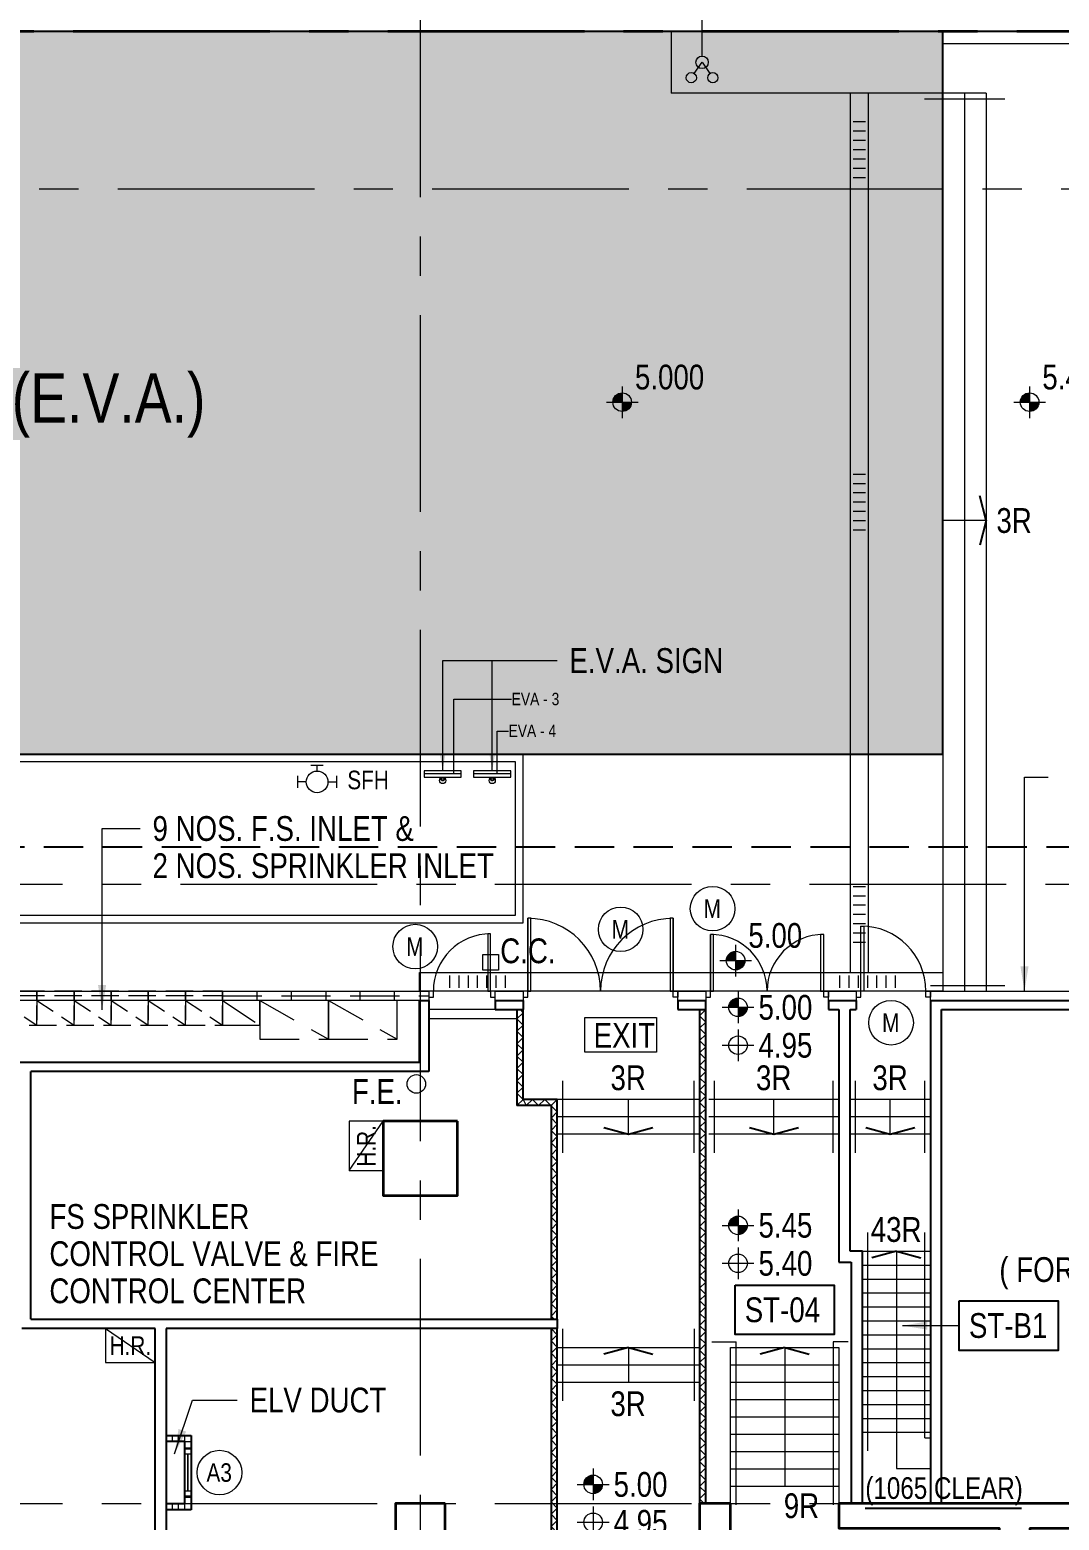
# Model space of a CAD drawing. Header units: millimetres. Extents: x 833576263 to 1668046980, y 817519639 to 1636103653.
# Drawn here: x 833987481 to 834004109, y 818092657 to 818116725 of the extents above; entities that cross this region are included whole.
import ezdxf
from ezdxf.enums import TextEntityAlignment as Align

# ---------------------------------------------------------------- set-up
doc = ezdxf.new("R2010")
doc.units = ezdxf.units.MM
doc.header["$LTSCALE"] = 100
doc.header["$MEASUREMENT"] = 0
for name, pattern in [('C160$0$Hidden', [9.525, 6.35, -3.175]), ('R_P_Grid$0$CENTER', [50.8, 31.75, -6.35, 6.35, -6.35]), ('R_P_LG$0$HIDDEN', [9.525, 6.35, -3.175]), ('R_P_LG$0$HIDDEN2', [4.7625, 3.175, -1.5875])]:
    doc.linetypes.add(name, pattern=pattern)
doc.layers.get('Defpoints').update_dxf_attribs({"color": 170})
doc.layers.add('C160$0$+C160', color=6, linetype='C160$0$Hidden')
doc.layers.add('X-REF', color=7, linetype='Continuous')
doc.layers.add('C_DWG1002P00L0LGGBP$0$C_UNDERLINE OR FSI', color=7, linetype='Continuous', true_color=0xf56e7d)
doc.layers.add('R_P_Grid$0$Defpoints-1', color=5, linetype='Continuous', plot=False)
for name, color, linetype, lineweight in [('R_P_Grid$0$RDA0251', 1, 'R_P_Grid$0$CENTER', 18), ('R_P_Grid$0$RDA0251-LG', 6, 'R_P_Grid$0$CENTER', 18), ('R_P_Grid$0$RDA9101', 2, 'R_P_Grid$0$CENTER', 35), ('R_P_Grid$0$RDA9101_21A', 2, 'R_P_Grid$0$CENTER', 35), ('R_P_Grid$0$RDA9101_P46A', 2, 'R_P_Grid$0$CENTER', 35), ('R_P_LG$0$4-LINE', 7, 'Continuous', 9), ('R_P_LG$0$A-ANNO-KEYN', 8, 'Continuous', 9), ('R_P_LG$0$RDA0321', 7, 'Continuous', 18), ('R_P_LG$0$RDA0322', 1, 'Continuous', 18), ('R_P_LG$0$RDA04011', 4, 'Continuous', 25), ('R_P_LG$0$RDA04031', 3, 'Continuous', 25), ('R_P_LG$0$RDA0502', 4, 'Continuous', 25), ('R_P_LG$0$RDA0506', 7, 'Continuous', 18), ('R_P_LG$0$RDA0621', 7, 'Continuous', 13), ('R_P_LG$0$RDA0624', 7, 'Continuous', 13), ('R_P_LG$0$RDA2142', 1, 'Continuous', 18), ('R_P_LG$0$RDA2202', 3, 'Continuous', 25), ('R_P_LG$0$RDA2203', 11, 'Continuous', 25), ('R_P_LG$0$RDA2301', 7, 'Continuous', 18), ('R_P_LG$0$RDA2302', 7, 'R_P_LG$0$HIDDEN', 18), ('R_P_LG$0$RDA2401', 1, 'Continuous', 18), ('R_P_LG$0$RDA2804S', 2, 'Continuous', 35), ('R_P_LG$0$RDA3151', 1, 'Continuous', 18), ('R_P_LG$0$RDA4401', 1, 'Continuous', 18), ('R_P_LG$0$RDA4701', 7, 'Continuous', 18), ('R_P_LG$0$RDA5801', 1, 'Continuous', 18), ('R_P_LG$0$RDA5802', 1, 'Continuous', 18), ('R_P_LG$0$RDA5803', 1, 'Continuous', 20), ('R_P_LG$0$RDA7101', 1, 'Continuous', 18), ('R_P_LG$0$RDA8201', 7, 'Continuous', 18), ('R_WKCD_PARK$0$000-PAV-Concrete-b', 1, 'Continuous', 25)]:
    doc.layers.add(name, color=color, linetype=linetype, lineweight=lineweight)
doc.layers.add('R_P_LG$0$UN-PLOT', color=7, linetype='Continuous', lineweight=18, plot=False)
doc.styles.add('R_P_LG$0$Arial', font='arial.ttf', dxfattribs={"width": 0.8})
doc.styles.add('R_P_LG$0$Arial_2', font='arial.ttf', dxfattribs={"width": 0.8, "height": 200})
doc.styles.add('R_P_LG$0$Arial_3', font='arial.ttf', dxfattribs={"width": 0.8, "height": 800})
doc.styles.add('R_P_LG$0$romans', font='arial.ttf', dxfattribs={"width": 0.8})
doc.dimstyles.new('R_P_LG$0$M_200LA', dxfattribs={"dimscale": 200, "dimtxt": 2.5, "dimasz": 2, "dimexe": 0.8, "dimexo": 0, "dimgap": 0.75, "dimtad": 1, "dimdec": 0, "dimrnd": 1, "dimzin": 12, "dimdsep": 46, "dimtxsty": 'R_P_LG$0$romans', "dimcen": 2, "dimdle": 1, "dimclrd": 7, "dimclre": 7, "dimclrt": 4, "dimaunit": 1, "dimadec": 3, "dimazin": 0, "dimtfac": 1, "dimtdec": 0, "dimtix": 1, "dimtmove": 2, "dimatfit": 3, "dimfxl": 1, "dimtolj": 1, "dimlwd": 18, "dimlwe": 18, "dimarcsym": 0})
pattern_1 = [(45, (833995900, 818099351.7), (-99.9849, 99.9849), []), (135, (833995900, 818099351.7), (-99.9849, -99.9849), [])]

# ---------------------------------------------------------------- blocks, each defined once
blk = doc.blocks.new('R_P_Grid')
at = {"layer": 'R_P_Grid$0$Defpoints-1'}
blk.add_lwpolyline([(834116993, 818077298.7), (834126573.4, 818091401.7), (834130474, 818097143.7), (834143758.4, 818116699.7), (833974486.8, 818116699.7, 0.0534924), (833969964, 818084413.7), (833969890, 818040226.7), (833984641, 818026700), (834067586.5, 818026987.1), (834108001, 818027127, -0.1498646)], format="xyb", close=True, dxfattribs=at)
at = {"layer": 'R_P_Grid$0$RDA0251'}
for p, q in [((833993790, 818027660), (833993790, 818124763.4)), ((833964515, 818102926.7), (834072885.2, 818102926.7)), ((833964515, 818092926.7), (834072885.2, 818092926.7))]:
    blk.add_line(p, q, dxfattribs=at)
at = {"layer": 'R_P_Grid$0$RDA0251-LG'}
blk.add_line((834144477.3, 818114151.7), (833964515, 818114151.7), dxfattribs=at)
at = {"layer": 'R_P_Grid$0$RDA9101', "flags": 128}
blk.add_lwpolyline([(833974486.8, 818116699.7, -0.1699639), (834030052, 818200999.7), (834029850, 818232686.7), (834045337, 818251945.7), (834236230, 818252048.7), (834176136, 818164362.7), (834143758.4, 818116699.7)], format="xyb", dxfattribs=at)
at = {"layer": 'R_P_Grid$0$RDA9101_21A'}
blk.add_lwpolyline([(834116993, 818077298.7), (834130474, 818097143.7), (834143758.4, 818116699.7), (833974486.8, 818116699.7, 0.0534924), (833969964, 818084413.7), (833969890, 818040226.7), (833984641, 818026700), (834067586.5, 818026987.1), (834108001, 818027127, -0.1498646)], format="xyb", close=True, dxfattribs=at)
at = {"layer": 'R_P_Grid$0$RDA9101_P46A'}
blk.add_lwpolyline([(834116993, 818077298.7), (834130474, 818097143.7), (834143758.4, 818116699.7), (833974486.8, 818116699.7, 0.0534924), (833969964, 818084413.7), (833969890, 818040226.7), (833969957.4, 818008440.1, 0.0555536), (834021539.8, 818015825.8, -0.0332765), (834067877.4, 818024578), (834068728.4, 818017529.2, 0.0161813), (834046498.6, 818014112.4, 0.1579728), (834065282.7, 817978992.6, 0.1381183), (834075161, 817973700.8, 0.0719948), (834091040.6, 817972530.6, 0.0723741), (834117284.3, 817982913.2, -0.0170396), (834113742.4, 817988285.2), (834114198.4, 817992921.6, 0.1458816), (834113708.6, 817995445.6, -0.0365185), (834108440.4, 818007620.1, -0.1997282), (834109168.7, 818019975.9, -0.0208452), (834108001, 818027127, -0.1498646)], format="xyb", close=True, dxfattribs=at)
blk = doc.blocks.new('R_WKCD_PARK')
at = {"layer": 'R_WKCD_PARK$0$000-PAV-Concrete-b'}
blk.add_arc((834106210, 818087396), 151845, 132.49205, 176.42311, dxfattribs=at)
blk = doc.blocks.new('R_P_LG$0$P46A_Door-Passage-Single-Flush - 925 x 2500mm-4665483-LG_F _5_000 Mpd_')
at = {"layer": 'R_P_LG$0$RDA3151'}
for p, q in [((462, 956), (418, 956)), ((418, 956), (418, 31)), ((462, 31), (462, 956)), ((-462, 31), (-537, 31)), ((-537, 31), (-537, -69)), ((-462, -69), (-462, 31)), ((418, 31), (462, 31)), ((462, 31), (462, -69)), ((537, 31), (462, 31)), ((537, -69), (537, 31)), ((-537, -69), (-462, -69)), ((462, -69), (537, -69))]:
    blk.add_line(p, q, dxfattribs=at)
blk.add_arc((462, 31), 925, 90, 180, dxfattribs=at)
blk = doc.blocks.new('R_P_LG$0$LMark-FFL-1')
h = blk.add_hatch(color=256)
h.paths.add_polyline_path([(0, 0.75, 0.414214), (-0.75, 0), (0, 0)])
h.paths.add_polyline_path([(0.75, 0), (0, 0), (0, -0.75, 0.414214)])
for p, q in [((0, 1.28), (0, -1.28)), ((-1.28, 0), (1.28, 0))]:
    blk.add_line(p, q)
blk.add_circle((0, 0), 0.75)
at = {"color": 7, "style": 'R_P_LG$0$romans', "width": 0.8}
blk.add_attdef('FFL', (1.03, 1.03), '', height=2, dxfattribs=at)
blk = doc.blocks.new('R_P_LG$0$P46A_FS_Inlet_Sprinkler - Type 1-V134-LG_F _5_000 Mpd_')
at = {"layer": 'R_P_LG$0$RDA5802', "linetype": 'R_P_LG$0$HIDDEN'}
blk.add_line((-670, -75), (440, -703), dxfattribs=at)
blk.add_lwpolyline([(440, -75), (-670, -75), (-670, -703), (440, -703)], close=True, dxfattribs=at)
blk = doc.blocks.new('R_P_LG$0$P46A_FS_INLET_STAIRCASE - Type 1-5255599-LG_F _5_000 Mpd_')
at = {"layer": 'R_P_LG$0$RDA5802', "linetype": 'R_P_LG$0$HIDDEN2'}
for p, q in [((-175, 75), (-175, -75)), ((425, 75), (-175, 75)), ((425, 0), (-175, 0)), ((425, -75), (425, 75)), ((-175, -75), (425, -475))]:
    blk.add_line(p, q, dxfattribs=at)
blk.add_lwpolyline([(425, -75), (-175, -75), (-175, -475), (425, -475)], close=True, dxfattribs=at)
blk = doc.blocks.new('R_P_LG$0$LMark-SFL-1')
for p, q in [((0, 1.28), (0, -1.28)), ((-1.28, 0), (1.28, 0))]:
    blk.add_line(p, q)
blk.add_circle((0, 0), 0.75)
at = {"color": 7, "style": 'R_P_LG$0$romans', "width": 0.8}
blk.add_attdef('SFL', (1.03, 1.03), '', height=2, dxfattribs=at)
blk = doc.blocks.new('R_P_LG$0$P46A_Symb_EXIT')
at = {"layer": 'R_P_LG$0$RDA7101'}
for p, q in [((-2.61, -0.99), (-2.61, 1.81)), ((-2.61, 1.81), (3.2, 1.81)), ((3.2, 1.81), (3.2, -0.99)), ((3.2, -0.99), (-2.61, -0.99))]:
    blk.add_line(p, q, dxfattribs=at)
at = {"layer": 'R_P_LG$0$RDA7101', "insert": (-1.89, 1.39), "char_height": 2, "width": 6.157, "attachment_point": 1, "style": 'R_P_LG$0$Arial_3'}
blk.add_mtext('EXIT', dxfattribs=at)
blk = doc.blocks.new('R_P_LG$0$AP_600')
at = {"layer": 'R_P_LG$0$RDA3151'}
for points in [[(0, 0), (75, 0), (75, 100), (0, 100)], [(75, 50), (75, 100), (675, 100), (675, 50)], [(75, 0), (75, 50), (675, 50), (675, 0)], [(675, 0), (750, 0), (750, 100), (675, 100)]]:
    blk.add_lwpolyline(points, close=True, dxfattribs=at)
blk = doc.blocks.new('R_P_LG$0$SFH')
at = {"layer": 'R_P_LG$0$RDA5802'}
for p, q in [((837489729, 818133404), (837489815, 818133585)), ((837490067, 818133704), (837490241, 818133620)), ((837490093, 818133535), (837490154, 818133662)), ((837489860, 818133452), (837489772, 818133494)), ((837489794, 818133134), (837489969, 818133050)), ((837489942, 818133219), (837489882, 818133092))]:
    blk.add_line(p, q, dxfattribs=at)
blk.add_circle((837490018, 818133377), 175, dxfattribs=at)
blk = doc.blocks.new('R_P_LG$0$dr_f')
blk.add_lwpolyline([(0, -100), (75, -100), (75, 0), (0, 0)], close=True)
blk = doc.blocks.new('R_P_LG$0$CC_D1050')
at = {"layer": 'R_P_LG$0$RDA3151'}
blk.add_line((75, 0), (75, 1050), dxfattribs=at)
blk.add_lwpolyline([(125, 0), (75, 0), (75, 1050), (125, 1050)], close=True, dxfattribs=at)
blk.add_arc((75, 0), 1050, 0, 90, dxfattribs=at)
blk.add_blockref('R_P_LG$0$dr_f', (0, 0))
at = {"xscale": -1}
blk.add_blockref('R_P_LG$0$dr_f', (1200, 0), dxfattribs=at)
blk = doc.blocks.new('R_P_LG$0$CC_2D925')
at = {"layer": 'R_P_LG$0$RDA3151'}
for p, q in [((75, 0), (75, 915)), ((1905, 0), (1905, 915))]:
    blk.add_line(p, q, dxfattribs=at)
for points in [[(75, 0), (125, 0), (125, 915), (75, 915)], [(1855, 0), (1905, 0), (1905, 915), (1855, 915)]]:
    blk.add_lwpolyline(points, close=True, dxfattribs=at)
for centre, start, end in [((75, 0), 0, 90), ((1905, 0), 90, 180)]:
    blk.add_arc(centre, 915, start, end, dxfattribs=at)
blk.add_blockref('R_P_LG$0$dr_f', (0, 0))
at = {"xscale": -1}
blk.add_blockref('R_P_LG$0$dr_f', (1980, 0), dxfattribs=at)
blk = doc.blocks.new('R_P_LG$0$CC_2D1300')
at = {"layer": 'R_P_LG$0$RDA3151'}
for p, q in [((75, 0), (75, 1175)), ((2425, 1175), (2425, 0))]:
    blk.add_line(p, q, dxfattribs=at)
for points in [[(75, 0), (125, 0), (125, 1175), (75, 1175)], [(2375, 0), (2425, 0), (2425, 1175), (2375, 1175)]]:
    blk.add_lwpolyline(points, close=True, dxfattribs=at)
for centre, start, end in [((75, 0), 0, 90), ((2425, 0), 90, 180)]:
    blk.add_arc(centre, 1175, start, end, dxfattribs=at)
blk.add_blockref('R_P_LG$0$dr_f', (0, 0), dxfattribs=at)
at = {"layer": 'R_P_LG$0$RDA3151', "xscale": -1}
blk.add_blockref('R_P_LG$0$dr_f', (2500, 0), dxfattribs=at)
blk = doc.blocks.new('R_P_LG$0$P46A_EVA_POST_NO PARKING SIGN - EVA-3 Two Side-10180051-LG_F _5_000 Mpd_')
at = {"layer": 'R_P_LG$0$4-LINE'}
for p, q in [((300, -30), (-300, -30)), ((-300, -30), (-300, -80)), ((-300, -80), (300, -80)), ((300, -80), (300, -30))]:
    blk.add_line(p, q, dxfattribs=at)
for start, end in [(0, 180), (180, 0)]:
    blk.add_arc((0, 0), 25, start, end, dxfattribs=at)
blk = doc.blocks.new('R_P_LG$0$P46A_EVA_POST_ROUTE SITE - EVA-4-10198987-LG_F _5_000 Mpd_')
at = {"layer": 'R_P_LG$0$4-LINE'}
for p, q in [((300, -30), (-300, -30)), ((-300, -30), (-300, -80)), ((-300, -80), (300, -80)), ((300, -80), (300, -30))]:
    blk.add_line(p, q, dxfattribs=at)
for start, end in [(0, 180), (180, 0)]:
    blk.add_arc((0, 0), 25, start, end, dxfattribs=at)
blk = doc.blocks.new('R_P_LG$0$A$C2FB5719A')
at = {"layer": 'R_P_LG$0$A-ANNO-KEYN'}
for p, q in [((833994332, 818105914), (833995264, 818105914)), ((833994332, 818104706), (833994332, 818105914)), ((833995030, 818105400), (833995214, 818105400)), ((833995030, 818104706), (833995030, 818105400))]:
    blk.add_line(p, q, dxfattribs=at)
at = {"layer": 'R_P_LG$0$4-LINE', "rotation": 180}
for name, p in [('R_P_LG$0$P46A_EVA_POST_NO PARKING SIGN - EVA-3 Two Side-10180051-LG_F _5_000 Mpd_', (833994150, 818104627)), ('R_P_LG$0$P46A_EVA_POST_ROUTE SITE - EVA-4-10198987-LG_F _5_000 Mpd_', (833994950, 818104627))]:
    blk.add_blockref(name, p, dxfattribs=at)
at = {"layer": 'R_P_LG$0$A-ANNO-KEYN', "char_height": 200, "width": 955.61, "attachment_point": 1, "style": 'R_P_LG$0$Arial_2'}
for s, insert in [('EVA - 3', (833995264, 818106018)), ('EVA - 4', (833995214, 818105504))]:
    blk.add_mtext(s, dxfattribs=dict(at, insert=insert))
blk = doc.blocks.new('R_P_LG$0$A$C42395E31')
at = {"layer": 'R_P_LG$0$4-LINE'}
blk.add_blockref('R_P_LG$0$A$C2FB5719A', (0, 0), dxfattribs=at)
blk = doc.blocks.new('R_P_LG$0$A$C75553344')
at = {"layer": 'Defpoints', "color": 5, "linetype": 'R_P_LG$0$HIDDEN2'}
blk.add_circle((0, 0), 25, dxfattribs=at)
at = {"layer": 'R_P_LG$0$RDA8201'}
blk.add_lwpolyline([(-300, 30), (300, 30), (300, 130), (-300, 130)], close=True, dxfattribs=at)
blk.add_circle((0, -25), 50, dxfattribs=at)
blk = doc.blocks.new('C_DWG1002P00L0LGGBP')
at = {"layer": 'C_DWG1002P00L0LGGBP$0$C_UNDERLINE OR FSI'}
blk.add_line((834000977, 818092851), (834003498, 818092851), dxfattribs=at)
blk = doc.blocks.new('C160')
at = {"layer": 'C160$0$+C160'}
for points in [[(834254.529, 817753.956), (834210.283, 817753.895), (834162.651, 817753.623), (834160.744, 817753.995), (834157.916, 817753.361), (834107.512, 817754.565), (834105.198, 817754.977), (834099.331, 817758.641), (834095.064, 817760.806), (834078.175, 817762.115), (834050.169, 817755.142), (834048.03, 817756.03, -0.065281), (834033.662, 817764.332, -0.019968), (834000.397, 817792.025, -0.029895), (833985.19, 817807.494, -0.021438), (833974.808, 817820.486, -0.020879), (833958.722, 817844.532, -0.129185), (833955.638, 817853.524), (833954.765, 817865.4), (833954.661, 817879.821), (833954.757, 818098.296, -0.191627), (834003.641, 818199.362, 0.20608), (834009.317, 818211.982), (834009.949, 818250.911)], [(833955.043, 818011.098), (833955.081, 818098.284, -0.191607), (834003.86, 818199.123, 0.20608), (834009.641, 818211.977), (834010.273, 818250.899), (834011.173, 818266.207), (834011.248, 818267.477), (834012.167, 818269.425), (834014.405, 818269.895), (834019.193, 818269.908), (834241.277, 818270.135), (834241.909, 818271.931), (834252.429, 818287.138)], [(834252.306, 818287.222), (834241.776, 818271.999), (834241.171, 818270.284), (834019.193, 818270.057), (834014.389, 818270.044), (834012.063, 818269.556), (834011.101, 818267.515), (834011.025, 818266.216), (834010.124, 818250.905), (834009.492, 818211.979, -0.20608), (834003.759, 818199.233, 0.191616), (833954.932, 818098.29), (833954.894, 818011.098)], [(833955.079, 818011.098), (833955.117, 818098.283, -0.191605), (834003.884, 818199.097, 0.20608), (834009.677, 818211.976), (834010.309, 818250.898), (834011.209, 818266.205), (834011.284, 818267.468), (834012.191, 818269.394), (834014.409, 818269.859), (834019.193, 818269.872), (834241.302, 818270.099), (834241.942, 818271.914), (834252.458, 818287.118)], [(834252.508, 818287.084), (834241.996, 818271.887), (834241.345, 818270.039), (834019.194, 818269.812), (834014.415, 818269.799), (834012.233, 818269.341), (834011.343, 818267.453), (834011.269, 818266.202), (834010.369, 818250.896), (834009.737, 818211.975, -0.20608), (834003.924, 818199.053, 0.191601), (833955.177, 818098.281), (833955.139, 818011.098)]]:
    blk.add_lwpolyline(points, format="xyb", dxfattribs=at)
at = {"layer": 'Defpoints', "color": 5, "linetype": 'C160$0$Hidden'}
blk.add_lwpolyline([(834254.409, 817762.013), (834210.254, 817761.952), (834163.406, 817761.685), (834160.628, 817762.226), (834157.119, 817761.439), (834108.319, 817762.605), (834108.144, 817762.636), (834103.295, 817765.664), (834097.282, 817768.715), (834077.496, 817770.249), (834050.805, 817763.603, -0.063743), (834038.566, 817770.725, -0.019968), (834005.795, 817798.006, -0.029895), (833991.263, 817812.789, -0.021438), (833981.312, 817825.241, -0.021013), (833965.506, 817848.883, -0.132471), (833963.674, 817854.115), (833962.82, 817865.725), (833962.718, 817879.849), (833962.814, 818098.001, -0.191115), (834009.083, 818193.421, 0.20608), (834017.373, 818211.851), (834018.002, 818250.609)], format="xyb", dxfattribs=at)
blk = doc.blocks.new('R_P_LG')
at = {"layer": 'R_P_LG$0$RDA0621'}
h = blk.add_hatch(dxfattribs=at)
h.set_pattern_fill('_USER', color=256, scale=141.4, angle=45, double=1, pattern_type=0)
h.set_pattern_definition([(45, (833995450, 818099451.7), (-99.985, 99.985), []), (135, (833995450, 818099451.7), (-99.985, -99.985), [])])
h.paths.add_polyline_path([(833995450, 818099351.7), (833995450, 818100901.7), (833995350, 818100901.7), (833995350, 818099351.7)])
h = blk.add_hatch(dxfattribs=at)
h.set_pattern_fill('_USER', color=256, scale=141.4, angle=45, double=1, pattern_type=0)
h.set_pattern_definition([(45, (833998300, 818100801.7), (-99.985, 99.985), []), (135, (833998300, 818100801.7), (-99.985, -99.985), [])])
h.paths.add_polyline_path([(833998400, 818100901.7), (833998300, 818100901.7), (833998300, 818092926.7), (833998400, 818092926.7)])
h = blk.add_hatch(dxfattribs=at)
h.set_pattern_fill('_USER', color=256, scale=141.4, angle=45, double=1, pattern_type=0)
h.set_pattern_definition(pattern_1)
h.paths.add_polyline_path([(833996000, 818099451.7), (833995500.0604, 818099451.7), (833995500.0604, 818099351.7), (833995900, 818099351.7), (833995900, 818095901.7), (833996000, 818095901.7)])
h = blk.add_hatch(dxfattribs=at)
h.set_pattern_fill('_USER', color=256, scale=141.4, angle=45, double=1, pattern_type=0)
h.set_pattern_definition(pattern_1)
h.paths.add_polyline_path([(833996000, 818095751.7), (833995900, 818095751.7), (833995900, 818082726.7), (833996000, 818082726.7)])
h = blk.add_hatch(dxfattribs=at)
h.set_pattern_fill('_USER', color=256, scale=100, double=1, pattern_type=0)
h.set_pattern_definition([(0, (833989985, 818093926.7), (0, 100), []), (90, (833989985, 818093926.7), (-100, 6e-15), [])])
h.paths.add_polyline_path([(833990085, 818094026.7), (833989685, 818094026.7), (833989685, 818093926.7), (833989985, 818093926.7), (833989985, 818093801.7), (833990085, 818093801.7)])
h = blk.add_hatch(dxfattribs=at)
h.set_pattern_fill('_USER', color=256, scale=100, double=1, pattern_type=0)
h.set_pattern_definition([(0, (833989985, 818092926.7), (0, 100), []), (90, (833989985, 818092926.7), (-100, 6e-15), [])])
h.paths.add_polyline_path([(833990085, 818093051.7), (833989985, 818093051.7), (833989985, 818092926.7), (833989685, 818092926.7), (833989685, 818092826.7), (833990085, 818092826.7)])
at = {"layer": 'R_P_LG$0$RDA0624', "lineweight": 18}
h = blk.add_hatch(dxfattribs=at)
h.set_pattern_fill('DOTS', color=4, scale=90, angle=45, style=0)
h.set_pattern_definition([(45, (0, 0), (-50.513940681, 151.541822043), [0, -142.875])])
edge = h.paths.add_edge_path()
edge.add_arc((834065390, 818020126.7), 13000, 75, 90)
edge.add_line((834065390, 818033126.7), (833989233.5977, 818033126.7))
edge.add_arc((833989233.5977, 818040126.7), 7000, 227.47847394, 269.99999999, ccw=False)
edge.add_line((833984502.5276, 818034967.5358), (833978583.9299, 818040395.0234))
edge.add_arc((833983315, 818045554.1877), 7000, 180, 227.47847394, ccw=False)
edge.add_line((833976315, 818045554.1877), (833976315, 818098726.7))
edge.add_arc((833983314.9761, 818098726.7099), 6999.9761, 115.841715, 180.00008101, ccw=False)
edge.add_line((833980263.7812, 818105026.7), (834002230.1033, 818105026.7))
edge.add_line((834002230.1033, 818105026.7), (834002230.4132, 818116699.7))
edge.add_line((834002230.4132, 818116699.7), (833958315, 818116699.7))
edge.add_line((833958315, 818116699.7), (833958315, 818110699.7))
edge.add_line((833958315, 818110699.7), (833963315, 818110699.7))
edge.add_arc((833963315, 818103699.7), 7000, 0, 90, ccw=False)
edge.add_line((833970315, 818103699.7), (833970315, 818045554.1877))
edge.add_arc((833983315, 818045554.1877), 13000, 180, 227.47847393)
edge.add_line((833974528.727, 818035972.8826), (833980447.3247, 818030545.395))
edge.add_arc((833989233.5977, 818040126.7), 13000, 227.47847393, 270)
edge.add_line((833989233.5977, 818027126.7), (834065245.1822, 818027126.7))
edge.add_arc((834065245.1822, 818019026.7), 8100, 75, 90, ccw=False)
edge.add_line((834067341.6165, 818026850.6992), (834090782.7579, 818020569.6643))
edge.add_arc((834094147.4055, 818033126.7), 13000, 255, 270)
edge.add_line((834094147.4055, 818020126.7), (834118759.2741, 818020126.7))
edge.add_arc((834118759.2741, 818033126.7), 13000, 270, 282.26165437)
edge.add_line((834121520.1679, 818020423.257), (834124956.9903, 818021170.1963))
edge.add_arc((834126677.2395, 818013254.9741), 8100, 20.44433993, 102.26165437, ccw=False)
edge.add_arc((834190761.1764, 818035930.696), 59878.7776, 183.670517332, 199.356395537, ccw=False)
edge.add_line((834131005.2286, 818032097.3284), (834127870.7181, 818029996.4247))
edge.add_line((834127870.7181, 818029996.4247), (834126362.9837, 818029715.8154))
edge.add_arc((834117071.8823, 818047426.7), 20000, 270, 297.68143099, ccw=False)
edge.add_line((834117071.8823, 818027426.7), (834089164.0869, 818027426.7))
edge.add_arc((834089164.0869, 818033426.7), 6000, 255.00000001, 270, ccw=False)
edge.add_line((834087611.1726, 818027631.1451), (834068754.6476, 818032683.7357))
at = {"layer": 'R_P_LG$0$RDA4701'}
h = blk.add_hatch(dxfattribs=at)
h.set_pattern_fill('_USER', color=256, scale=150, angle=167.52488052, pattern_type=0)
h.set_pattern_definition([(180, (833996581.44, 818066791.7), (-2e-08, -150), [])])
h.paths.add_polyline_path([(834000980.4052, 818114237.1117), (834000780.4052, 818114237.1117), (834000780.4052, 818115262.1117), (834000980.4052, 818115262.1117)])
h = blk.add_hatch(dxfattribs=at)
h.set_pattern_fill('_USER', color=256, scale=150, angle=167.52488052, pattern_type=0)
h.set_pattern_definition([(180, (833996581.44, 818061100.7), (-2e-08, -150), [])])
h.paths.add_polyline_path([(834000980.4052, 818108546.1077), (834000780.4052, 818108546.1077), (834000780.4052, 818109571.1077), (834000980.4052, 818109571.1077)])
h = blk.add_hatch(dxfattribs=at)
h.set_pattern_fill('_USER', color=256, scale=150, angle=167.52488052, pattern_type=0)
h.set_pattern_definition([(180, (833996581.02, 818067791.7), (-2e-08, -150), [])])
h.paths.add_polyline_path([(834000979.992, 818102964.2803), (834000779.992, 818102964.2803), (834000779.992, 818101939.2803), (834000979.992, 818101939.2803)])
h = blk.add_hatch(dxfattribs=at)
h.set_pattern_fill('_USER', color=256, scale=150, angle=77.52488052, pattern_type=0)
h.set_pattern_definition([(90, (833960065, 818105650.67), (-150, 2e-08), [])])
h.paths.add_polyline_path([(833995237.5803, 818101251.7), (833995237.5803, 818101451.7), (833994212.5803, 818101451.7), (833994212.5803, 818101251.7)])
h = blk.add_hatch(dxfattribs=at)
h.set_pattern_fill('_USER', color=256, scale=150, angle=77.52488052, pattern_type=0)
h.set_pattern_definition([(90, (833960815, 818105650.67), (-150, 2e-08), [])])
h.paths.add_polyline_path([(834000467.4117, 818101251.7), (834000467.4117, 818101451.7), (834001492.4117, 818101451.7), (834001492.4117, 818101251.7)])
at = {"layer": 'Defpoints', "color": 5}
blk.add_lwpolyline([(834065390, 818033126.7), (833989233.5977, 818033126.7, -0.1876937965), (833984502.5276, 818034967.5358), (833978583.9299, 818040395.0234, -0.210179309), (833976315, 818045554.1877), (833976315, 818098726.7, -0.28749194), (833980263.7707, 818105026.7), (834002230.1033, 818105026.7), (834002230.4132, 818116699.7), (833983315, 818116699.7, -0.4153437442), (833976315.0521, 818123726.6999), (833970315, 818123726.6999), (833970315, 818045554.1877, 0.210179309), (833974528.727, 818035972.8826), (833980447.3247, 818030545.395, 0.1876937965), (833989233.5977, 818027126.7), (834065245.1822, 818027126.7, -0.0655434628)], format="xyb", dxfattribs=at)
at = {"layer": 'Defpoints', "color": 5, "linetype": 'R_P_LG$0$HIDDEN'}
blk.add_lwpolyline([(834005490, 818102926.7), (834005490, 818103526.7), (833983090, 818103526.7), (833983090, 818036326.7), (834005490, 818036326.7), (834005490, 818036926.7)], dxfattribs=at)
at = {"layer": 'R_P_LG$0$RDA0502'}
for points in [[(833998872.6944, 818096453.1233), (834000472.6944, 818096453.1233), (834000472.6944, 818095653.1234), (833998872.6944, 818095653.1234)], [(834002494.5996, 818096199.0222), (834004094.5995, 818096199.0222), (834004094.5995, 818095399.0222), (834002494.5996, 818095399.0222)]]:
    blk.add_lwpolyline(points, close=True, dxfattribs=at)
at = {"layer": 'R_P_LG$0$RDA0506'}
for centre in [(833998510, 818102532.0961), (833997025, 818102198.0961), (833993705.7739, 818101919.5632), (834001393, 818100690.3961), (833990545, 818093426.7)]:
    blk.add_circle(centre, 360, dxfattribs=at)
at = {"layer": 'R_P_LG$0$RDA0621'}
blk.add_line((833995450, 818099451.7), (833995500.0604, 818099351.7), dxfattribs=at)
at = {"layer": 'R_P_LG$0$RDA2142'}
for p, q in [((834002030, 818101051.7), (834002030, 818101201.7)), ((834002030, 818101201.7), (834005490, 818101201.7))]:
    blk.add_line(p, q, dxfattribs=at)
blk.add_lwpolyline([(833985645, 818101051.7), (833985645, 818101201.7), (833993925, 818101201.7), (833993925, 818101051.7)], close=True, dxfattribs=at)
for points in [[(833995000, 818101051.7), (833995000, 818101201.7), (833995450, 818101201.7), (833995450, 818101051.7)], [(833997950, 818101051.7), (833997950, 818101201.7), (833998400, 818101201.7), (833998400, 818101051.7)], [(834000380, 818101051.7), (834000380, 818101201.7), (834000830, 818101201.7), (834000830, 818101051.7)]]:
    blk.add_lwpolyline(points, dxfattribs=at)
at = {"layer": 'R_P_LG$0$RDA2202'}
for p, q in [((833993775, 818100051.7), (833993775, 818101051.7)), ((833993775, 818101051.7), (833993925, 818101051.7)), ((833993925, 818101051.7), (833993925, 818099901.7)), ((833995000, 818101051.7), (833995450, 818101051.7)), ((833995000, 818101051.7), (833995000, 818100901.7)), ((833995000, 818100901.7), (833995450, 818100901.7)), ((833995450, 818101051.7), (833995450, 818100901.7)), ((833997950, 818101051.7), (833998400, 818101051.7)), ((833997950, 818101051.7), (833997950, 818100901.7)), ((833997950, 818100901.7), (833998400, 818100901.7)), ((833998400, 818100901.7), (833998400, 818101051.7)), ((834000380, 818101051.7), (834000830, 818101051.7)), ((834000380, 818101051.7), (834000380, 818100901.7)), ((834000380, 818100901.7), (834000550, 818100901.7)), ((834000550, 818100901.7), (834000550, 818096821.7)), ((834000730, 818100901.7), (834000830, 818100901.7)), ((834000730, 818097001.7), (834000730, 818100901.7)), ((834000830, 818101051.7), (834000830, 818100901.7)), ((834002030, 818101051.7), (834002030, 818092926.7)), ((834002030, 818101051.7), (834004790, 818101051.7)), ((834002210, 818092926.7), (834002210, 818100901.7)), ((834002210, 818100901.7), (834004640, 818100901.7)), ((833986645, 818100051.7), (833993775, 818100051.7)), ((833993925, 818099901.7), (833987500, 818099901.7)), ((833987500, 818095901.7), (833987500, 818099901.7)), ((834000930, 818097001.7), (834000730, 818097001.7)), ((834000930, 818092926.7), (834000930, 818097001.7)), ((834000550, 818096821.7), (834000750, 818096821.7)), ((834000750, 818096821.7), (834000750, 818092926.7)), ((833987500, 818095901.7), (833996000, 818095901.7)), ((833996000, 818095901.7), (833996000, 818095751.7)), ((833989505, 818095751.7), (833987350, 818095751.7)), ((833989505, 818084426.6997), (833989505, 818095751.7)), ((833989685, 818095751.7), (833989685, 818084576.6997)), ((833996000, 818095751.7), (833989685, 818095751.7))]:
    blk.add_line(p, q, dxfattribs=at)
at = {"layer": 'R_P_LG$0$RDA2203'}
for p, q in [((833995350, 818100901.7), (833995350, 818099351.7)), ((833995450, 818099451.7), (833995450, 818100901.7)), ((833998300, 818100901.7), (833998300, 818092926.7)), ((833998400, 818092926.7), (833998400, 818100901.7)), ((833996000, 818099451.7), (833995450, 818099451.7)), ((833996000, 818095901.7), (833996000, 818099451.7)), ((833995900, 818099351.7), (833995350, 818099351.7)), ((833995900, 818099351.7), (833995900, 818095901.7)), ((833995900, 818095751.7), (833995900, 818082726.7)), ((833996000, 818084226.7), (833996000, 818095751.7)), ((833989685, 818094026.7), (833990085, 818094026.7)), ((833989985, 818093926.7), (833989685, 818093926.7)), ((833989985, 818092926.7), (833989985, 818093926.7)), ((833990085, 818094026.7), (833990085, 818092826.7)), ((833989685, 818092926.7), (833989985, 818092926.7)), ((833990085, 818092826.7), (833989685, 818092826.7))]:
    blk.add_line(p, q, dxfattribs=at)
at = {"layer": 'R_P_LG$0$RDA2301'}
for p, q in [((834002230.4079, 818116499.7), (834002230.4132, 818116699.7)), ((834008290, 818116499.7), (834002230.4079, 818116499.7)), ((834002230.4132, 818116699.7), (834008274.4841, 818116699.7)), ((834002230.4132, 818116699.7), (834002230.4132, 818116499.7)), ((833995450, 818105026.7), (833980263.7812, 818105026.7)), ((833995450, 818102301.7), (833995450, 818105026.7)), ((833995325, 818104901.7), (833980292.5985, 818104901.7)), ((833995325, 818102426.7), (833995325, 818104901.7)), ((833985645, 818102426.7), (833995325, 818102426.7)), ((833985770, 818102301.7), (833995450, 818102301.7)), ((833995350, 818100901.7), (833993925, 818100901.7)), ((833995350, 818100751.7), (833993925, 818100751.7)), ((834000930, 818097001.7), (834002030, 818097001.7))]:
    blk.add_line(p, q, dxfattribs=at)
blk.add_lwpolyline([(833998213.8132, 818116019.4866), (833998340, 818116199.7), (833998466.1868, 818116019.4866)], dxfattribs=at)
for centre, radius in [((833998340, 818116199.7), 100), ((833998166.2063, 818115951.4969), 83), ((833998513.7937, 818115951.4969), 83)]:
    blk.add_circle(centre, radius, dxfattribs=at)
at = {"layer": 'R_P_LG$0$RDA2302'}
blk.add_line((834005490, 818103526.7), (833981090, 818103526.7), dxfattribs=at)
blk.add_lwpolyline([(834008914.9086, 818106062.8842), (834006490, 818106062.8842), (834006490, 818102926.7), (834005490, 818102926.7), (834005490, 818103526.7), (833981090, 818103526.7), (833981090, 818102926.7), (833976556.6667, 818102926.7), (833976556.6667, 818102926.7), (833976556.6667, 818079326.7), (833979090, 818079326.7), (833979090, 818078326.7), (833974590, 818078326.7), (833974590, 818061526.7), (833979090, 818061526.7), (833979090, 818060526.7), (833976556.6667, 818060526.7), (833976556.6667, 818036926.7), (834006490, 818036925.7), (834006490, 818033366.1737), (834028290, 818033366.1737), (834028290, 818036926.7), (834030040, 818036926.7)], dxfattribs=at)
at = {"layer": 'R_P_LG$0$RDA2401'}
for p, q in [((834001930.3956, 818115609.7), (834003230.3956, 818115609.7)), ((834002230, 818115699.7), (834002230, 818101201.7)), ((834002580, 818115699.7), (834002580, 818101201.7)), ((834002930, 818115699.7), (834002930, 818101201.7)), ((834002930.4132, 818108800.7), (834002230.4132, 818108800.7)), ((834002030, 818101291.7), (834003230, 818101291.7)), ((833996090, 818098591.7), (833996090, 818099751.7)), ((833998210, 818098591.7), (833998210, 818099751.7)), ((833998540, 818098591.7), (833998540, 818099751.7)), ((834000460, 818098591.7), (834000460, 818099751.7)), ((834000820, 818098591.7), (834000820, 818099751.7)), ((834001940, 818098591.7), (834001940, 818099751.7)), ((833998300, 818099451.7), (833996000, 818099451.7)), ((833997150, 818098891.7), (833997150, 818099451.7)), ((834000550, 818099451.7), (833998450, 818099451.7)), ((833999500, 818098891.7), (833999500, 818099451.7)), ((834002030, 818099451.7), (834000730, 818099451.7)), ((834001380, 818098891.7), (834001380, 818099451.7)), ((833998300, 818099171.7), (833996000, 818099171.7)), ((834000550, 818099171.7), (833998450, 818099171.7)), ((834002030, 818099171.7), (834000730, 818099171.7)), ((833998300, 818098891.7), (833996000, 818098891.7)), ((834000550, 818098891.7), (833998450, 818098891.7)), ((834002030, 818098891.7), (834000730, 818098891.7)), ((834001020, 818093776.7), (834001020, 818097301.7)), ((834001940, 818093986.7), (834001940, 818097301.7)), ((834000930, 818097001.7), (834002030, 818097001.7)), ((834001480, 818097002.2), (834001480, 818093489.2)), ((834000930, 818096776.7), (834002030, 818096776.7)), ((834000930, 818096551.7), (834002030, 818096551.7)), ((834000930, 818096326.7), (834002030, 818096326.7)), ((834000930, 818096101.7), (834002030, 818096101.7)), ((834000930, 818095876.7), (834002030, 818095876.7)), ((833996090, 818094586.7), (833996090, 818095746.7)), ((833998210, 818095746.7), (833998210, 818094586.7)), ((833998500, 818095536.7), (833998890, 818095536.7)), ((833998890, 818092906.7), (833998890, 818095536.7)), ((834000460, 818095536.7), (834000460, 818092906.7)), ((834000700, 818095536.7), (834000460, 818095536.7)), ((834000930, 818095651.7), (834002030, 818095651.7)), ((833996000, 818095446.7), (833998300, 818095446.7)), ((833996000, 818095446.7), (833998300, 818095446.7)), ((833997150, 818095446.7), (833997150, 818094886.7)), ((833998300, 818095446.7), (833998300, 818092926.7)), ((833998800, 818095446.7), (834000550, 818095446.7)), ((833998800, 818092926.7), (833998800, 818095446.7)), ((833999674.2636, 818095446.7), (833999674.2636, 818093206.7)), ((834000550, 818095446.7), (834000550, 818092926.7)), ((834000930, 818095426.7), (834002030, 818095426.7)), ((833996000, 818095166.7), (833998300, 818095166.7)), ((833998800, 818095166.7), (834000550, 818095166.7)), ((834000930, 818095201.7), (834002030, 818095201.7)), ((833996000, 818094886.7), (833998300, 818094886.7)), ((833998800, 818094886.7), (834000550, 818094886.7)), ((834000930, 818094976.7), (834002030, 818094976.7)), ((833998800, 818094606.7), (834000550, 818094606.7)), ((834000930, 818094751.7), (834002030, 818094751.7)), ((833998800, 818094326.7), (834000550, 818094326.7)), ((834000930, 818094526.7), (834002030, 818094526.7)), ((834000930, 818094301.7), (834002030, 818094301.7)), ((833998800, 818094046.7), (834000550, 818094046.7)), ((834000930, 818094076.7), (834002030, 818094076.7)), ((834001940, 818093986.7), (834002030, 818093986.7)), ((833998800, 818093766.7), (834000550, 818093766.7)), ((833998800, 818093486.7), (834000550, 818093486.7)), ((834001480, 818093489.2), (834002030, 818093489.2)), ((833998800, 818093206.7), (834000550, 818093206.7))]:
    blk.add_line(p, q, dxfattribs=at)
at = {"layer": 'R_P_LG$0$RDA2401', "color": 3, "lineweight": 25}
for p, q in [((834002930.4132, 818108800.7), (834002824.2974, 818109196.7296)), ((834002930.4132, 818108800.7), (834002824.2974, 818108404.6704)), ((834001480, 818097002.2), (834001083.9704, 818096896.0842)), ((834001480, 818097002.2), (834001876.0296, 818096896.0842)), ((833997150, 818095446.7), (833996753.9704, 818095340.5842)), ((833997150, 818095446.7), (833997546.0296, 818095340.5842)), ((833999674.2636, 818095446.7), (833999278.234, 818095340.5842)), ((833999674.2636, 818095446.7), (834000070.2932, 818095340.5842))]:
    blk.add_line(p, q, dxfattribs=at)
for points in [[(833996753.9704, 818098997.8158), (833997150, 818098891.7), (833997546.0296, 818098997.8158)], [(833999103.9704, 818098997.8158), (833999500, 818098891.7), (833999896.0296, 818098997.8158)], [(834000983.9704, 818098997.8158), (834001380, 818098891.7), (834001776.0296, 818098997.8158)]]:
    blk.add_lwpolyline(points, dxfattribs=at)
at = {"layer": 'R_P_LG$0$RDA2804S'}
for points in [[(833994390, 818099101.7), (833993190, 818099101.7), (833993190, 818097901.7), (833994390, 818097901.7)], [(833994190, 818092926.7), (833993390, 818092926.7), (833993390, 818091126.7), (833994190, 818091126.7)], [(833998800, 818092926.7), (833998300, 818092926.7), (833998300, 818086376.7), (833998800, 818086376.7)], [(834005490, 818092926.7), (834000550, 818092926.7), (834000550, 818092526.7), (834003140, 818092526.7), (834003140, 818086476.7), (834003640, 818086476.7), (834003640, 818092526.7), (834005490, 818092526.7)]]:
    blk.add_lwpolyline(points, close=True, dxfattribs=at)
at = {"layer": 'R_P_LG$0$RDA3151'}
blk.add_lwpolyline([(833994798.5294, 818101537.7294), (833994798.5294, 818101790.6706), (833995051.4706, 818101790.6706), (833995051.4706, 818101537.7294)], close=True, dxfattribs=at)
at = {"layer": 'R_P_LG$0$RDA4701'}
for points in [[(834000729.992, 818101501.7), (834001030.4132, 818101501.7), (834001030.4132, 818115699.7), (834000729.992, 818115699.7)], [(834002230.008, 818101501.7), (834002230, 818101201.7), (833993775, 818101201.7), (833993775, 818101501.7)]]:
    blk.add_lwpolyline(points, close=True, dxfattribs=at)
at = {"layer": 'R_P_LG$0$RDA5801'}
blk.add_circle((833993725, 818099701.7), 150, dxfattribs=at)
at = {"layer": 'R_P_LG$0$RDA5802', "linetype": 'R_P_LG$0$HIDDEN'}
for p, q in [((833990595, 818101201.7), (833990595, 818101051.7)), ((833990595, 818101201.7), (833990595, 818101051.7)), ((833990595, 818101126.7), (833991705, 818101126.7)), ((833991150, 818101201.7), (833991150, 818101051.7)), ((833991150, 818101201.7), (833991150, 818101051.7)), ((833991705, 818101201.7), (833991705, 818101051.7)), ((833991705, 818101126.7), (833992815, 818101126.7)), ((833992260, 818101201.7), (833992260, 818101051.7)), ((833992815, 818101051.7), (833992815, 818101201.7)), ((833992815, 818101126.7), (833993925, 818101126.7)), ((833993370, 818101051.7), (833993370, 818101201.7)), ((833990595, 818101051.7), (833991195, 818100651.7))]:
    blk.add_line(p, q, dxfattribs=at)
at = {"layer": 'R_P_LG$0$RDA5802'}
for p, q in [((833992640, 818098301.7), (833993190, 818099101.7)), ((833988705, 818095751.7), (833989505, 818095201.7))]:
    blk.add_line(p, q, dxfattribs=at)
at = {"layer": 'R_P_LG$0$RDA5802', "linetype": 'R_P_LG$0$HIDDEN'}
blk.add_lwpolyline([(833991195, 818101051.7), (833990595, 818101051.7), (833990595, 818100651.7), (833991195, 818100651.7)], close=True, dxfattribs=at)
at = {"layer": 'R_P_LG$0$RDA5802'}
for points in [[(833993190, 818098301.7), (833993190, 818099101.7), (833992640, 818099101.7), (833992640, 818098301.7)], [(833988705, 818095201.7), (833989505, 818095201.7), (833989505, 818095751.7), (833988705, 818095751.7)]]:
    blk.add_lwpolyline(points, close=True, dxfattribs=at)
at = {"layer": 'R_P_LG$0$RDA5803'}
for p, q in [((834002230.4132, 818116699.7), (833958315, 818116699.7)), ((833997840, 818116699.7), (833997840, 818115699.7)), ((834002930, 818115699.7), (833997840, 818115699.7)), ((834002230.1033, 818105026.7), (834002230.3906, 818115699.7)), ((833980263.7707, 818105026.7), (834002230.1033, 818105026.7))]:
    blk.add_line(p, q, dxfattribs=at)
at = {"layer": 'R_P_LG$0$RDA0321'}
ref = blk.add_blockref('R_P_LG$0$LMark-SFL-1', (833998921.3655, 818100327.0148, 0), dxfattribs=dict(at, xscale=200, yscale=200, zscale=200))
ref.add_attrib('SFL', '4.95', dxfattribs={"layer": '0', "color": 7, "height": 400, "style": 'R_P_LG$0$romans', "width": 0.8}).set_placement((833999686.7107, 818100327.0148), align=Align.MIDDLE)
ref = blk.add_blockref('R_P_LG$0$LMark-SFL-1', (833998921.3655, 818096805.4126, 0), dxfattribs=dict(at, xscale=200, yscale=200, zscale=200))
ref.add_attrib('SFL', '5.40', dxfattribs={"layer": '0', "color": 7, "height": 400, "style": 'R_P_LG$0$romans', "width": 0.8}).set_placement((833999686.7107, 818096805.4126), align=Align.MIDDLE)
ref = blk.add_blockref('R_P_LG$0$LMark-SFL-1', (833996580.9202, 818092622.8444, 0), dxfattribs=dict(at, xscale=200, yscale=200, zscale=200))
ref.add_attrib('SFL', '4.95', dxfattribs={"layer": '0', "color": 7, "height": 400, "style": 'R_P_LG$0$romans', "width": 0.8}).set_placement((833997346.2653, 818092622.8444), align=Align.MIDDLE)
at = {"layer": 'R_P_LG$0$RDA0322', "xscale": 200, "yscale": 200, "zscale": 200}
for p, values in [((833997049.9875, 818110711.1168), {'FFL': '5.000'}), ((834003630.3231, 818110711.1168), {'FFL': '5.45'}), ((833998881.2347, 818101694.0817), {'FFL': '5.00'})]:
    blk.add_blockref('R_P_LG$0$LMark-FFL-1', p, dxfattribs=at).add_auto_attribs(values)
at = {"layer": 'R_P_LG$0$RDA0322'}
ref = blk.add_blockref('R_P_LG$0$LMark-FFL-1', (833998921.3055, 818100939.0148), dxfattribs=dict(at, xscale=200, yscale=200, zscale=200))
ref.add_attrib('FFL', '5.00', dxfattribs={"layer": '0', "color": 7, "height": 400, "rotation": 0.00000095, "style": 'R_P_LG$0$romans', "width": 0.8}).set_placement((833999686.6272, 818100938.9914), align=Align.MIDDLE)
ref = blk.add_blockref('R_P_LG$0$LMark-FFL-1', (833998921.3055, 818097417.4126), dxfattribs=dict(at, xscale=200, yscale=200, zscale=200))
ref.add_attrib('FFL', '5.45', dxfattribs={"layer": '0', "color": 7, "height": 400, "rotation": 0.00000095, "style": 'R_P_LG$0$romans', "width": 0.8}).set_placement((833999686.6272, 818097417.3891), align=Align.MIDDLE)
ref = blk.add_blockref('R_P_LG$0$LMark-FFL-1', (833996580.8601, 818093234.8444), dxfattribs=dict(at, xscale=200, yscale=200, zscale=200))
ref.add_attrib('FFL', '5.00', dxfattribs={"layer": '0', "color": 7, "height": 400, "rotation": 0.00000095, "style": 'R_P_LG$0$romans', "width": 0.8}).set_placement((833997346.1818, 818093234.821), align=Align.MIDDLE)
at = {"layer": 'R_P_LG$0$RDA3151'}
for name, p in [('R_P_LG$0$CC_2D1300', (833995450, 818101201.7)), ('R_P_LG$0$P46A_Door-Passage-Single-Flush - 925 x 2500mm-4665483-LG_F _5_000 Mpd_', (833994462.5, 818101170.35)), ('R_P_LG$0$CC_2D925', (833998400, 818101201.7)), ('R_P_LG$0$CC_D1050', (834000830, 818101201.7))]:
    blk.add_blockref(name, p, dxfattribs=at)
at = {"layer": 'R_P_LG$0$RDA3151', "rotation": 270}
blk.add_blockref('R_P_LG$0$AP_600', (833989985, 818093801.7), dxfattribs=at)
at = {"layer": 'R_P_LG$0$RDA5802', "rotation": 295.5272889668844}
blk.add_blockref('R_P_LG$0$SFH', (-265183918.1263, 1221271775.1807), dxfattribs=at)
at = {"layer": 'R_P_LG$0$RDA5802'}
for name, p in [('R_P_LG$0$P46A_FS_INLET_STAIRCASE - Type 1-5255599-LG_F _5_000 Mpd_', (833987170, 818101126.7)), ('R_P_LG$0$P46A_FS_INLET_STAIRCASE - Type 1-5255599-LG_F _5_000 Mpd_', (833987770, 818101126.7)), ('R_P_LG$0$P46A_FS_INLET_STAIRCASE - Type 1-5255599-LG_F _5_000 Mpd_', (833988370, 818101126.7)), ('R_P_LG$0$P46A_FS_INLET_STAIRCASE - Type 1-5255599-LG_F _5_000 Mpd_', (833988970, 818101126.7)), ('R_P_LG$0$P46A_FS_INLET_STAIRCASE - Type 1-5255599-LG_F _5_000 Mpd_', (833989570, 818101126.7)), ('R_P_LG$0$P46A_FS_INLET_STAIRCASE - Type 1-5255599-LG_F _5_000 Mpd_', (833990170, 818101126.7)), ('R_P_LG$0$P46A_FS_Inlet_Sprinkler - Type 1-V134-LG_F _5_000 Mpd_', (833991865, 818101126.7)), ('R_P_LG$0$P46A_FS_Inlet_Sprinkler - Type 1-V134-LG_F _5_000 Mpd_', (833992975, 818101126.7))]:
    blk.add_blockref(name, p, dxfattribs=at)
at = {"layer": 'R_P_LG$0$RDA7101', "xscale": 200, "yscale": 200, "zscale": 200}
blk.add_blockref('R_P_LG$0$P46A_Symb_EXIT', (833996966.1913, 818100410.5009), dxfattribs=at)
at = {"layer": 'R_P_LG$0$RDA8201'}
for p in [(833994150, 818104626.7), (833994950, 818104626.7)]:
    blk.add_blockref('R_P_LG$0$A$C75553344', p, dxfattribs=at)
at = {"layer": 'R_P_LG$0$UN-PLOT'}
blk.add_blockref('R_P_LG$0$A$C42395E31', (0, 0), dxfattribs=at)
at = {"layer": 'R_P_LG$0$RDA04011', "style": 'R_P_LG$0$Arial', "width": 0.8}
for s, height, p in [('9 NOS. F.S. INLET &', 400, (833989463.0653, 818103626.8704)), ('2 NOS. SPRINKLER INLET', 400, (833989463.0653, 818103026.8704)), ('C.C.', 400, (833995080.0722, 818101651.7)), ('(1065 CLEAR)', 350, (834000977.2457, 818093000.921))]:
    blk.add_text(s, height=height, dxfattribs=at).set_placement(p)
at = {"layer": 'R_P_LG$0$RDA04031', "color": 3, "style": 'R_P_LG$0$romans', "width": 0.8}
blk.add_text('(E.V.A.)', height=800, rotation=0.00083328, dxfattribs=at).set_placement((833987188.7689, 818110378.0089))
at = {"layer": 'R_P_LG$0$RDA04031', "color": 4, "style": 'R_P_LG$0$Arial', "width": 0.8}
for s, p in [('( FOR MUSEUM STORAGE )', (834003141.9104, 818096504.2397)), ('ELV DUCT', (833991030.9803, 818094397.7975))]:
    blk.add_text(s, height=400, dxfattribs=at).set_placement(p)
at = {"layer": 'R_P_LG$0$RDA04031', "color": 4, "insert": (833987797.088, 818097761.3282), "char_height": 400, "width": 5511.318258, "attachment_point": 1, "line_spacing_factor": 0.9, "style": 'R_P_LG$0$Arial'}
blk.add_mtext('\\W0.8000;FS SPRINKLER CONTROL VALVE & FIRE CONTROL CENTER ', dxfattribs=at)
at = {"layer": 'R_P_LG$0$RDA0502', "style": 'R_P_LG$0$Arial', "width": 0.8}
for s, p in [('ST-04', (833999028.9481, 818095854.751)), ('ST-B1', (834002650.8532, 818095600.6499))]:
    blk.add_text(s, height=400, dxfattribs=at).set_placement(p)
at = {"layer": 'R_P_LG$0$RDA0506', "color": 0, "lineweight": 15, "style": 'R_P_LG$0$romans', "width": 0.8}
for s, p in [('M', (833998505, 818102532.0961)), ('M', (833997020, 818102198.0961)), ('M', (833993700.7739, 818101919.5632)), ('M', (834001388, 818100690.3961)), ('A3', (833990540, 818093426.7))]:
    blk.add_text(s, height=300, dxfattribs=at).set_placement(p, align=Align.MIDDLE)
at = {"layer": 'R_P_LG$0$RDA4401', "style": 'R_P_LG$0$romans', "width": 0.8}
for s, p in [('3R', (834003380.2397, 818108800.7)), ('3R', (833997146.7112, 818099801.5372)), ('3R', (833999496.7112, 818099801.5372)), ('3R', (834001376.7112, 818099801.5372)), ('43R', (834001474.8452, 818097351.5372)), ('3R', (833997144.8452, 818094537.3627)), ('9R', (833999945.8408, 818092890.6065))]:
    blk.add_text(s, height=400, dxfattribs=at).set_placement(p, align=Align.MIDDLE)
at = {"layer": 'R_P_LG$0$RDA5801', "insert": (833992683.9499, 818099779.6286), "char_height": 400, "width": 1038.987, "attachment_point": 1, "line_spacing_factor": 0.9, "style": 'R_P_LG$0$Arial'}
blk.add_mtext('F.E.', dxfattribs=at)
at = {"layer": 'R_P_LG$0$RDA5802', "width": 0.8}
for s, rotation, style, p in [('SFH', 359.99997268, 'R_P_LG$0$Arial', (833992945.1049, 818104610.709)), ('H.R.', 89.99997268, 'R_P_LG$0$romans', (833992915, 818098701.7)), ('H.R.', 359.99997268, 'R_P_LG$0$romans', (833989105, 818095476.7))]:
    blk.add_text(s, height=300, rotation=rotation, dxfattribs=dict(at, style=style)).set_placement(p, align=Align.MIDDLE)
at = {"layer": 'R_P_LG$0$RDA8201', "color": 4, "lineweight": 25, "style": 'R_P_LG$0$Arial', "width": 0.8}
blk.add_text('E.V.A. SIGN', height=400, dxfattribs=at).set_placement((833996196.9393, 818106339.4135))
at = {"layer": 'R_P_LG$0$RDA04011'}
for points in [[(834003548.0718, 818101201.7), (834003548.0718, 818104653.3504), (834003928.6857, 818104653.3504)], [(833988648.4909, 818100898.1616), (833988648.4909, 818103826.8704), (833989263.0653, 818103826.8704)]]:
    blk.add_leader(points, dimstyle='R_P_LG$0$M_200LA', override={"dimgap": 0.75, "dimtad": 0}, dxfattribs=at)
at = {"layer": 'R_P_LG$0$RDA04031'}
blk.add_leader([(833998340, 818116299.7), (833998340, 818118045.0176), (833998953.4138, 818118045.0176)], dimstyle='R_P_LG$0$M_200LA', override={"dimtad": 0}, dxfattribs=at)
at = {"layer": 'R_P_LG$0$RDA04031', "color": 4}
blk.add_leader([(833989818.9494, 818093729.1335), (833990108.329, 818094597.7975), (833990830.9803, 818094597.7975)], dimstyle='R_P_LG$0$M_200LA', override={"dimtad": 0}, dxfattribs=at)
at = {"layer": 'R_P_LG$0$RDA0502'}
blk.add_leader([(834001576.968, 818095799.0222), (834002494.5996, 818095799.0222)], dimstyle='R_P_LG$0$M_200LA', override={"dimgap": 0.75, "dimtad": 0}, dxfattribs=at)
at = {"layer": 'R_P_LG$0$RDA8201'}
for points in [[(833994150, 818104756.7), (833994150, 818106539.4135), (833995996.9393, 818106539.4135)], [(833994950, 818104756.7), (833994950, 818106539.4135), (833995996.9393, 818106539.4135)]]:
    blk.add_leader(points, dimstyle='R_P_LG$0$M_200LA', override={"dimgap": 0.75, "dimtad": 0}, dxfattribs=at)

msp = doc.modelspace()

# ---------------------------------------------------------------- block references
at = {"layer": 'X-REF'}
for name in ['R_P_Grid', 'R_WKCD_PARK', 'C_DWG1002P00L0LGGBP']:
    msp.add_blockref(name, (0, 0), dxfattribs=at)

# ---------------------------------------------------------------- next in the draw order: block references
at = {"layer": 'X-REF', "xscale": 1000, "yscale": 1000, "zscale": 1000}
msp.add_blockref('C160', (0, 0), dxfattribs=at)

# ---------------------------------------------------------------- next in the draw order: block references
at = {"layer": 'X-REF'}
msp.add_blockref('R_P_LG', (0, 0), dxfattribs=at)

doc.saveas('drawing.dxf')
